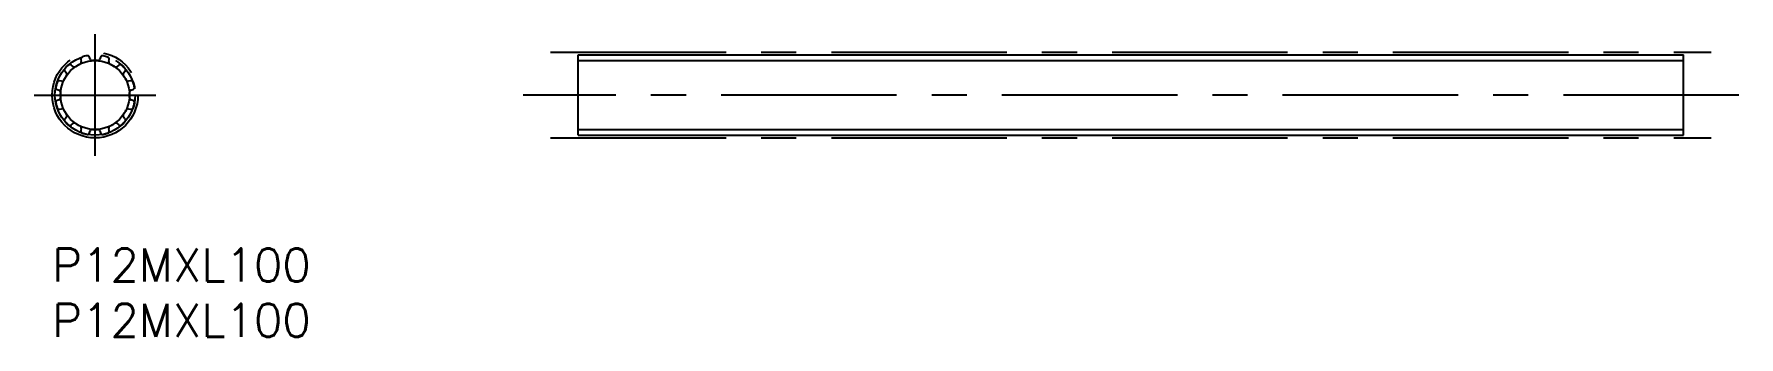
# Model space of a CAD drawing. Extents: x -2 to 153, y -8 to 19.
import ezdxf

# ---------------------------------------------------------------- set-up
doc = ezdxf.new("R2010")
doc.units = 0
doc.header["$LTSCALE"] = 0.5
doc.linetypes.add('CENTER', pattern=[50.8, 31.75, -6.35, 6.35, -6.35])
doc.linetypes.add('PHANTOM', pattern=[63.5, 31.75, -6.35, 6.35, -6.35, 6.35, -6.35])
for name, color, linetype in [('MSM_CENTER', 1, 'CENTER'), ('MSM_CONTINUOUS', 7, 'CONTINUOUS'), ('MSM_IMAGINARY', 6, 'PHANTOM'), ('MSM_NARROW', 5, 'CONTINUOUS'), ('MSM_PART_NUMBER', 7, 'CONTINUOUS')]:
    doc.layers.add(name, color=color, linetype=linetype)
doc.styles.get("Standard").update_dxf_attribs({"font": 'txt.shx', "height": 3, "bigfont": 'bigfont.shx'})

msp = doc.modelspace()

# ---------------------------------------------------------------- linework, layer by layer
at = {"layer": 'MSM_CENTER'}
for p, q in [((3.88, 8.37), (3.88, 19.39)), ((45.1, 17.76), (150.1, 17.76)), ((-1.63, 13.88), (9.39, 13.88)), ((152.6, 13.88), (42.6, 13.88)), ((45.1, 10), (150.1, 10))]:
    msp.add_line(p, q, dxfattribs=at)
msp.add_circle((3.88, 13.88), 3.88, dxfattribs=at)
at = {"layer": 'MSM_CONTINUOUS'}
for p, q in [((2.6, 17.1), (2.64, 16.9)), ((3.45, 17.12), (3.38, 17.3)), ((4.38, 17.3), (4.31, 17.12)), ((5.12, 16.9), (5.16, 17.1)), ((47.6, 10.25), (47.6, 17.51)), ((47.6, 17.51), (147.6, 17.51)), ((147.6, 10.25), (147.6, 17.51)), ((1.17, 16.03), (1.29, 15.87)), ((1.89, 16.47), (1.73, 16.59)), ((6.03, 16.59), (5.87, 16.47)), ((6.47, 15.87), (6.59, 16.03)), ((0.46, 14.38), (0.64, 14.31)), ((0.86, 15.12), (0.66, 15.16)), ((7.1, 15.16), (6.9, 15.12)), ((7.12, 14.31), (7.3, 14.38)), ((0.64, 13.45), (0.46, 13.38)), ((0.66, 12.6), (0.86, 12.64)), ((6.9, 12.64), (7.1, 12.6)), ((7.3, 13.38), (7.12, 13.45)), ((1.29, 11.89), (1.17, 11.73)), ((1.73, 11.17), (1.89, 11.29)), ((2.64, 10.86), (2.6, 10.66)), ((5.16, 10.66), (5.12, 10.86)), ((5.87, 11.29), (6.03, 11.17)), ((6.59, 11.73), (6.47, 11.89)), ((3.38, 10.46), (3.45, 10.64)), ((4.31, 10.64), (4.38, 10.46)), ((47.6, 10.25), (147.6, 10.25))]:
    msp.add_line(p, q, dxfattribs=at)
for centre, radius, start, end in [((2.8, 17.13), 0.2, 108.4003, 190), ((3.88, 13.88), 3.63, 101.5997, 108.4003), ((3.19, 17.24), 0.2, 20, 101.5997), ((3.63, 17.19), 0.2, 200, 274.2405), ((3.88, 13.88), 3.12, 85.7595, 94.2405), ((4.13, 17.19), 0.2, 265.7595, 340), ((4.57, 17.24), 0.2, 78.4003, 160), ((3.88, 13.88), 3.62, 71.5997, 78.4003), ((4.96, 17.13), 0.2, 350, 71.5997), ((3.88, 13.88), 3.12, 145.7595, 154.2405), ((1.32, 16.15), 0.2, 138.4003, 220), ((3.88, 13.88), 3.63, 131.5997, 138.4003), ((1.14, 15.75), 0.2, 325.7595, 40), ((1.61, 16.44), 0.2, 50, 131.5997), ((2.01, 16.62), 0.2, 230, 304.2405), ((3.88, 13.88), 3.11, 115.7595, 124.2405), ((2.44, 16.87), 0.2, 295.7595, 10), ((5.32, 16.87), 0.2, 170, 244.2405), ((3.88, 13.88), 3.11, 55.7595, 64.2405), ((5.75, 16.62), 0.2, 235.7595, 310), ((6.15, 16.44), 0.2, 48.4003, 130), ((3.88, 13.88), 3.62, 41.5997, 48.4003), ((6.62, 15.75), 0.2, 140, 214.2405), ((3.88, 13.88), 3.12, 25.7595, 34.2405), ((6.44, 16.15), 0.2, 320, 41.5997), ((0.52, 14.57), 0.2, 168.4003, 250), ((3.88, 13.88), 3.62, 161.5997, 168.4003), ((0.63, 14.96), 0.2, 80, 161.5997), ((0.57, 14.13), 0.2, 355.7595, 70), ((3.88, 13.88), 3.12, 175.7595, 184.2405), ((0.89, 15.32), 0.2, 260, 334.2405), ((6.87, 15.32), 0.2, 205.7595, 280), ((7.19, 14.13), 0.2, 110, 184.2405), ((3.88, 13.88), 3.12, 355.7595, 4.2405), ((7.13, 14.96), 0.2, 18.4003, 100), ((7.24, 14.57), 0.2, 290, 11.5997), ((3.88, 13.88), 3.63, 11.5997, 18.4003), ((0.52, 13.19), 0.2, 110, 191.5997), ((3.88, 13.88), 3.62, 191.5997, 198.4003), ((0.63, 12.8), 0.2, 198.4003, 280), ((0.57, 13.63), 0.2, 290, 4.2405), ((0.89, 12.44), 0.2, 25.7595, 100), ((3.88, 13.88), 3.12, 205.7595, 214.2405), ((3.88, 13.88), 3.11, 325.7595, 334.2405), ((6.87, 12.44), 0.2, 80, 154.2405), ((7.19, 13.63), 0.2, 175.7595, 250), ((7.13, 12.8), 0.2, 260, 341.5997), ((7.24, 13.19), 0.2, 348.4003, 70), ((3.88, 13.88), 3.63, 341.5997, 348.4003), ((1.32, 11.61), 0.2, 140, 221.5997), ((3.88, 13.88), 3.62, 221.5997, 228.4003), ((1.14, 12.01), 0.2, 320, 34.2405), ((1.61, 11.32), 0.2, 228.4003, 310), ((2.01, 11.14), 0.2, 55.7595, 130), ((3.88, 13.88), 3.11, 235.7595, 244.2405), ((2.44, 10.89), 0.2, 350, 64.2405), ((5.32, 10.89), 0.2, 115.7595, 190), ((3.88, 13.88), 3.12, 295.7595, 304.2405), ((5.75, 11.14), 0.2, 50, 124.2405), ((6.15, 11.32), 0.2, 230, 311.5997), ((3.88, 13.88), 3.62, 311.5997, 318.4003), ((6.62, 12.01), 0.2, 145.7595, 220), ((6.44, 11.61), 0.2, 318.4003, 40), ((2.8, 10.63), 0.2, 170, 251.5997), ((3.88, 13.88), 3.62, 251.5997, 258.4003), ((3.19, 10.52), 0.2, 258.4003, 340), ((3.63, 10.57), 0.2, 85.7595, 160), ((3.88, 13.88), 3.12, 265.7595, 274.2405), ((4.13, 10.57), 0.2, 20, 94.2405), ((4.57, 10.52), 0.2, 200, 281.5997), ((3.88, 13.88), 3.63, 281.5997, 288.4003), ((4.96, 10.63), 0.2, 288.4003, 10)]:
    msp.add_arc(centre, radius, start, end, dxfattribs=at)
at = {"layer": 'MSM_IMAGINARY'}
msp.add_circle((3.88, 13.88), 3.63, dxfattribs=at)
at = {"layer": 'MSM_NARROW'}
for p, q in [((47.6, 16.99), (147.6, 16.99)), ((47.6, 10.77), (147.6, 10.77))]:
    msp.add_line(p, q, dxfattribs=at)
msp.add_circle((3.88, 13.88), 3.12, dxfattribs=at)

# ---------------------------------------------------------------- texts
at = {"layer": 'MSM_PART_NUMBER'}
for p in [(0, -3), (0, -8)]:
    msp.add_text('P12MXL100', height=3, dxfattribs=at).set_placement(p)

doc.saveas('drawing.dxf')
